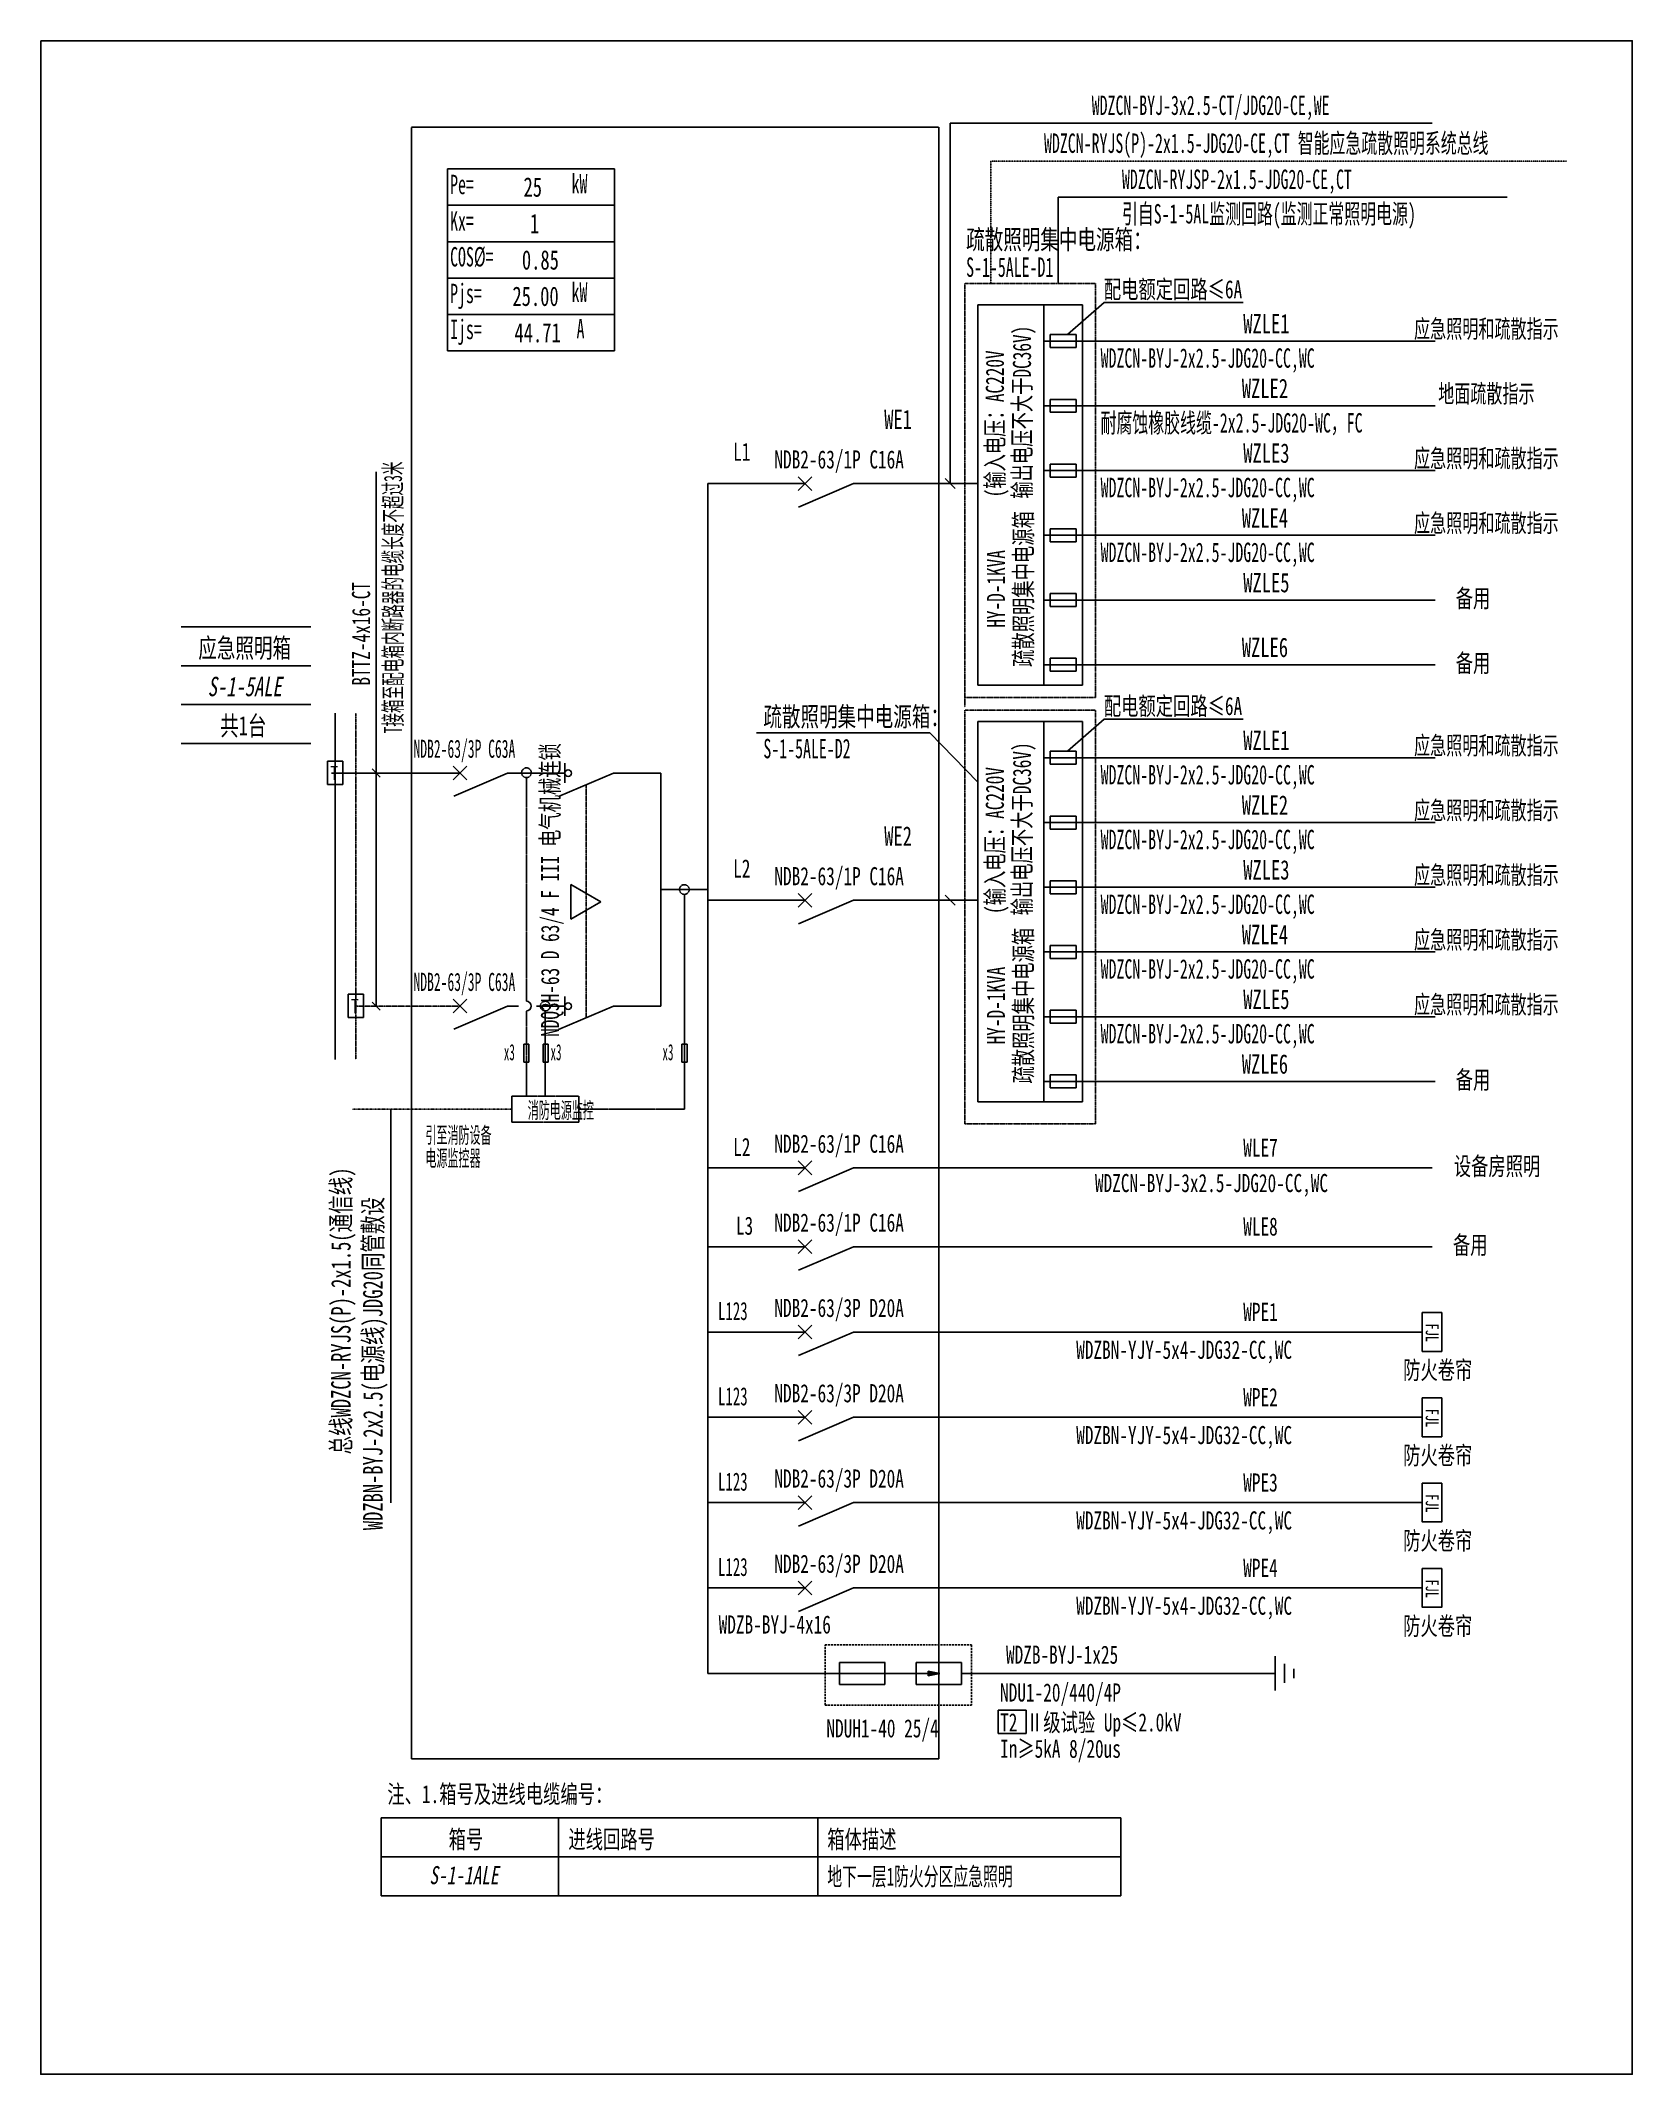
# Model space of a CAD drawing. Extents: x 230308 to 232330, y 371474 to 374058.
import ezdxf
from ezdxf.enums import TextEntityAlignment as Align

# ---------------------------------------------------------------- set-up
doc = ezdxf.new("R2010")
doc.units = 0
doc.header["$MEASUREMENT"] = 0
for name, pattern in [('_点划线L', [1.9, 1.5, -0.17, 0.06, -0.17]), ('_虚线S', [0.25, 0.125, -0.125]), ('DASH', [0.35, 0.25, -0.1]), ('DASHED', [0.75, 0.5, -0.25]), ('DASHED2', [0.375, 0.25, -0.125]), ('DIVIDE', [1.25, 0.5, -0.25, 0, -0.25, 0, -0.25])]:
    doc.linetypes.add(name, pattern=pattern)
for name, color, linetype in [('D_E_Eqpm(强电设备)', 100, 'Continuous'), ('D_E_Eqpm（强电设备）', 100, 'Continuous'), ('D_E_Text(强电文字)', 51, 'Continuous'), ('D_E_Text（强电文字）', 51, 'Continuous'), ('D_E_Wire(强电线缆)', 10, 'Continuous'), ('D_E_Wire（强电线缆）', 10, 'Continuous'), ('D_El_Wire（弱电线缆）', 10, 'Continuous'), ('D_T_TableDim（表格尺寸）', 255, 'Continuous'), ('DQ_Eqpm', 100, 'Continuous'), ('FL04GGFW_E72-配电箱系统图-塔楼部分$0$D_E_Eqpm（强电设备）', 100, 'Continuous'), ('FL09U293_E72-地下室配电箱系统图$0$D_E_Eqpm（强电设备）', 100, 'Continuous'), ('FL09U293_E72-地下室配电箱系统图$0$D_E_Text（强电文字）', 51, 'Continuous'), ('FL09U293_E72-地下室配电箱系统图$0$D_T_TableDim（表格尺寸）', 255, 'Continuous'), ('系统图', 220, 'Continuous')]:
    doc.layers.add(name, color=color, linetype=linetype)
doc.styles.add('FL09U293_E72-地下室配电箱系统图$0$FL04GGFW_E72-配电箱系统图-塔楼部分$0$电气', font='', dxfattribs={"width": 0.7})
doc.styles.add('FL09U293_E72-地下室配电箱系统图$0$FL04GGFW_E72-配电箱系统图-塔楼部分$0$电气箱', font='simhei.ttf', dxfattribs={"width": 0.8, "oblique": 10})
doc.styles.add('FL09U293_E72-地下室配电箱系统图$0$电气', font='', dxfattribs={"width": 0.7})
doc.styles.add('FL09U293_E72-地下室配电箱系统图$0$电气箱', font='simhei.ttf', dxfattribs={"width": 0.8, "oblique": 10})
doc.styles.add('HZ', font='', dxfattribs={"width": 0.7, "height": 400})
doc.styles.add('电气', font='', dxfattribs={"width": 0.7})
doc.styles.get('FL09U293_E72-地下室配电箱系统图$0$FL04GGFW_E72-配电箱系统图-塔楼部分$0$电气').set_extended_font_data('SimSun')
doc.styles.get('FL09U293_E72-地下室配电箱系统图$0$电气').set_extended_font_data('SimSun')
doc.styles.get('HZ').set_extended_font_data('SimSun')
doc.styles.get('电气').set_extended_font_data('SimSun')

msp = doc.modelspace()

# ---------------------------------------------------------------- linework, layer by layer
at = {"linetype": 'DASHED2', "ltscale": 10}
for p, q in [((231304.8, 372019.2, 0), (231490.7, 372019.2, 0)), ((231304.8, 371942.6, 0), (231304.8, 372019.2, 0)), ((231490.7, 372019.2, 0), (231490.7, 371942.6, 0)), ((231490.7, 371942.6, 0), (231304.8, 371942.6, 0))]:
    msp.add_line(p, q, dxfattribs=at)
at = {"layer": 'D_E_Eqpm(强电设备)'}
for p, q in [((231270.1, 373486, 0), (231287.6, 373503.5, 0)), ((231287.6, 373486, 0), (231270.1, 373503.5, 0)), ((231340.5, 373494.8, 0), (231270.9, 373464.9, 0)), ((230832, 373118.2, 0), (230849.4, 373135.7, 0)), ((230849.4, 373118.2, 0), (230832, 373135.7, 0)), ((230973.9, 373114.6, 0), (230973.9, 373139.3, 0)), ((231270.1, 372956.6, 0), (231287.6, 372974, 0)), ((231287.6, 372956.6, 0), (231270.1, 372974, 0)), ((231340.5, 372965.3, 0), (231270.9, 372935.5, 0)), ((230832, 372822.1, 0), (230849.4, 372839.5, 0)), ((230849.4, 372822.1, 0), (230832, 372839.5, 0)), ((230973.9, 372818.5, 0), (230973.9, 372843.1, 0)), ((231270.1, 372616.5, 0), (231287.6, 372634, 0)), ((231287.6, 372616.5, 0), (231270.1, 372634, 0)), ((231340.5, 372625.3, 0), (231270.9, 372595.4, 0)), ((231270.1, 372516.4, 0), (231287.6, 372533.8, 0)), ((231287.6, 372516.4, 0), (231270.1, 372533.8, 0)), ((231340.5, 372525.1, 0), (231270.9, 372495.3, 0)), ((231270.1, 372408, 0), (231287.6, 372425.4, 0)), ((231287.6, 372408, 0), (231270.1, 372425.4, 0)), ((231340.5, 372416.7, 0), (231270.9, 372386.9, 0)), ((231270.1, 372299.6, 0), (231287.6, 372317.1, 0)), ((231287.6, 372299.6, 0), (231270.1, 372317.1, 0)), ((231340.5, 372308.3, 0), (231270.9, 372278.5, 0)), ((231270.1, 372191.2, 0), (231287.6, 372208.7, 0)), ((231287.6, 372191.2, 0), (231270.1, 372208.7, 0)), ((231340.5, 372199.9, 0), (231270.9, 372170.1, 0)), ((231270.1, 372082.8, 0), (231287.6, 372100.3, 0)), ((231287.6, 372082.8, 0), (231270.1, 372100.3, 0)), ((231340.5, 372091.5, 0), (231270.9, 372061.7, 0)), ((231323, 371996.9, 0), (231380.8, 371996.9, 0)), ((231323, 371996.9, 0), (231323, 371968.9, 0)), ((231380.6, 371968.9, 0), (231380.6, 371996.9, 0)), ((231420.1, 371996.9, 0), (231478, 371996.9, 0)), ((231420.1, 371996.9, 0), (231420.1, 371968.9, 0)), ((231477.8, 371968.9, 0), (231477.8, 371996.9, 0)), ((231323, 371968.9, 0), (231380.6, 371968.9, 0)), ((231420.1, 371982.9, 0), (231396.8, 371982.9, 0)), ((231420.1, 371982.9, 0), (231450.1, 371982.9, 0)), ((231420.1, 371968.9, 0), (231477.8, 371968.9, 0)), ((231450.1, 371982.9, 0), (231435.6, 371985.9, 0)), ((231435.6, 371979.9, 0), (231435.6, 371985.9, 0)), ((231450.1, 371982.9, 0), (231435.6, 371979.9, 0))]:
    msp.add_line(p, q, dxfattribs=at)
for centre in [(230978.1, 373126.9, 0), (230978.1, 372830.8, 0)]:
    msp.add_circle(centre, 4.2, dxfattribs=at)
msp.add_solid([(231435.6, 371979.9, 0), (231450.1, 371982.9, 0), (231435.6, 371985.9, 0)], dxfattribs=at)
at = {"layer": 'D_E_Eqpm（强电设备）'}
for p, q in [((231498.7, 373238.8, 0), (231498.7, 373721.9, 0)), ((231498.7, 373721.9, 0), (231582.3, 373721.9, 0)), ((231582.3, 373721.9, 0), (231582.3, 373238.8, 0)), ((231582.3, 373238.8, 0), (231498.7, 373238.8, 0)), ((231498.7, 372709.3, 0), (231498.7, 373192.4, 0)), ((231498.7, 373192.4, 0), (231582.3, 373192.4, 0)), ((231582.3, 373192.4, 0), (231582.3, 372709.3, 0)), ((231035.6, 373126.9, 0), (230966, 373097.1, 0)), ((231019.5, 372963.4, 0), (230981.4, 372985.4, 0)), ((230981.4, 372985.4, 0), (230981.4, 372941.4, 0)), ((230981.4, 372941.4, 0), (231019.5, 372963.4, 0)), ((231035.6, 372830.8, 0), (230966, 372800.9, 0)), ((231582.3, 372709.3, 0), (231498.7, 372709.3, 0))]:
    msp.add_line(p, q, dxfattribs=at)
at = {"layer": 'D_E_Eqpm（强电设备）', "linetype": 'DASH'}
msp.add_line((231000.8, 372815.9, 0), (231000.8, 373112, 0), dxfattribs=at)
at = {"layer": 'D_E_Eqpm（强电设备）', "elevation": 0}
for points in [[(232087.8, 372441.4), (232087.8, 372392), (232063.2, 372392), (232063.2, 372441.4)], [(232087.8, 372333), (232087.8, 372283.7), (232063.2, 372283.7), (232063.2, 372333)], [(232087.8, 372224.6), (232087.8, 372175.3), (232063.2, 372175.3), (232063.2, 372224.6)], [(232087.8, 372116.2), (232087.8, 372066.9), (232063.2, 372066.9), (232063.2, 372116.2)]]:
    msp.add_lwpolyline(points, close=True, dxfattribs=at)
at = {"layer": 'D_E_Text(强电文字)', "color": 51}
for p, q in [((230734.3, 372830.8, 0), (230734.3, 373509.5, 0)), ((231437.7, 373177.9, 0), (231217.5, 373177.9, 0)), ((231498.7, 373115.4, 0), (231437.7, 373177.9, 0)), ((230729.1, 373132.1, 0), (230739.4, 373121.8, 0)), ((230729.1, 372835.9, 0), (230739.4, 372825.7, 0)), ((230752.9, 372699.8, 0), (230752.9, 372199.5, 0))]:
    msp.add_line(p, q, dxfattribs=at)
at = {"layer": 'D_E_Text（强电文字）'}
for p, q in [((231463.3, 373952.8, 0), (232075.9, 373952.8, 0)), ((231463.3, 373494.8, 0), (231463.3, 373952.8, 0)), ((230825, 373894.6, 0), (231037.1, 373894.6, 0)), ((230825, 373894.6, 0), (230825, 373663.3, 0)), ((231037.1, 373894.6, 0), (231037.1, 373663.3, 0)), ((230825, 373848.4, 0), (231037.1, 373848.4, 0)), ((230825, 373802.1, 0), (231037.1, 373802.1, 0)), ((230825, 373755.8, 0), (231037.1, 373755.8, 0)), ((231612.4, 373684, 0), (231659, 373724.8, 0)), ((231659, 373724.8, 0), (231835.8, 373724.8, 0)), ((230825, 373709.6, 0), (231037.1, 373709.6, 0)), ((230825, 373663.3, 0), (231037.1, 373663.3, 0)), ((231457, 373501.1, 0), (231469.6, 373488.5, 0)), ((231612.4, 373154.6, 0), (231659, 373195.3, 0)), ((231659, 373195.3, 0), (231835.8, 373195.3, 0)), ((231457, 372971.6, 0), (231469.6, 372959, 0)), ((231524.2, 371936.2, 0), (231560, 371936.2, 0)), ((231524.2, 371906.7, 0), (231524.2, 371936.2, 0)), ((231560, 371936.2, 0), (231560, 371906.7, 0)), ((231560, 371906.7, 0), (231524.2, 371906.7, 0))]:
    msp.add_line(p, q, dxfattribs=at)
at = {"layer": 'D_E_Wire(强电线缆)'}
for p, q in [((230682.1, 372762.9, 0), (230682.1, 373203.1, 0)), ((230677.4, 373126.9, 0), (230840.7, 373126.9, 0)), ((230901.1, 373126.9, 0), (230973.9, 373126.9, 0)), ((231035.6, 373126.9, 0), (231095.9, 373126.9, 0)), ((230901.1, 372830.8, 0), (230915, 372830.8, 0)), ((230937.9, 372830.8, 0), (230973.9, 372830.8, 0)), ((231035.6, 372830.8, 0), (231095.9, 372830.8, 0))]:
    msp.add_line(p, q, dxfattribs=at)
at = {"layer": 'D_E_Wire(强电线缆)', "linetype": 'DASH'}
for p, q in [((230708.4, 372762.9, 0), (230708.4, 373203.1, 0)), ((230708.4, 372830.8, 0), (230840.7, 372830.8, 0))]:
    msp.add_line(p, q, dxfattribs=at)
at = {"layer": 'D_E_Wire（强电线缆）', "color": 10}
for p, q in [((231600.5, 373858.8, 0), (231600.5, 373748.8, 0)), ((231600.5, 373858.8, 0), (232170.8, 373858.8, 0)), ((231582.3, 373675.8, 0), (232079.4, 373675.8, 0)), ((231582.3, 373593.5, 0), (232079.4, 373593.5, 0)), ((231582.3, 373511.3, 0), (232079.4, 373511.3, 0)), ((231582.3, 373429, 0), (232079.4, 373429, 0)), ((231582.3, 373346.7, 0), (232079.4, 373346.7, 0)), ((231582.3, 373264.5, 0), (232079.4, 373264.5, 0)), ((231582.3, 373146.3, 0), (232079.4, 373146.3, 0)), ((231582.3, 373064.1, 0), (232079.4, 373064.1, 0)), ((231582.3, 372981.8, 0), (232079.4, 372981.8, 0)), ((231582.3, 372899.6, 0), (232079.4, 372899.6, 0)), ((231582.3, 372817.3, 0), (232079.4, 372817.3, 0)), ((231582.3, 372735, 0), (232079.4, 372735, 0))]:
    msp.add_line(p, q, dxfattribs=at)
at = {"layer": 'D_E_Wire（强电线缆）'}
for p, q in [((231155.5, 371982.9, 0), (231155.5, 373494.8, 0)), ((231155.5, 373494.8, 0), (231278.8, 373494.8, 0)), ((231340.5, 373494.8, 0), (231498.7, 373494.8, 0)), ((231095.9, 373126.9, 0), (231095.9, 372830.8, 0)), ((231095.9, 372978.9, 0), (231155.5, 372978.9, 0)), ((231125.7, 372972.7, 0), (231125.7, 372699.8, 0)), ((231155.5, 372965.3, 0), (231278.8, 372965.3, 0)), ((231340.5, 372965.3, 0), (231498.7, 372965.3, 0)), ((230949, 372824.6, 0), (230949, 372716.3, 0)), ((230921.8, 372782.4, 0), (230928.3, 372782.4, 0)), ((230921.8, 372759.6, 0), (230921.8, 372782.4, 0)), ((230928.3, 372782.4, 0), (230928.3, 372759.6, 0)), ((230946.2, 372782.4, 0), (230952.7, 372782.4, 0)), ((230946.2, 372759.6, 0), (230946.2, 372782.4, 0)), ((230952.7, 372782.4, 0), (230952.7, 372759.6, 0)), ((231122.6, 372782.4, 0), (231129.1, 372782.4, 0)), ((231122.6, 372759.6, 0), (231122.6, 372782.4, 0)), ((231129.1, 372782.4, 0), (231129.1, 372759.6, 0)), ((230928.3, 372759.6, 0), (230921.8, 372759.6, 0)), ((230952.7, 372759.6, 0), (230946.2, 372759.6, 0)), ((231129.1, 372759.6, 0), (231122.6, 372759.6, 0)), ((231155.5, 372625.3, 0), (231278.8, 372625.3, 0)), ((231340.5, 372625.3, 0), (232075.9, 372625.3, 0)), ((231155.5, 372525.1, 0), (231278.8, 372525.1, 0)), ((231340.5, 372525.1, 0), (232075.9, 372525.1, 0)), ((231155.5, 372416.7, 0), (231278.8, 372416.7, 0)), ((231340.5, 372416.7, 0), (232063.2, 372416.7, 0)), ((231155.5, 372308.3, 0), (231278.8, 372308.3, 0)), ((231340.5, 372308.3, 0), (232063.2, 372308.3, 0)), ((231155.5, 372199.9, 0), (231278.8, 372199.9, 0)), ((231340.5, 372199.9, 0), (232063.2, 372199.9, 0)), ((231155.5, 372091.5, 0), (231278.8, 372091.5, 0)), ((231340.5, 372091.5, 0), (232063.2, 372091.5, 0)), ((231876.1, 371961, 0), (231876.1, 372004.9, 0)), ((231888, 371970.9, 0), (231888, 371994.9, 0)), ((231155.5, 371982.9, 0), (231396.8, 371982.9, 0)), ((231477.8, 371982.9, 0), (231876.1, 371982.9, 0)), ((231900, 371976.9, 0), (231900, 371988.9, 0))]:
    msp.add_line(p, q, dxfattribs=at)
at = {"layer": 'D_E_Wire（强电线缆）', "linetype": '_点划线L'}
for p, q in [((230925.1, 372837, 0), (230925.1, 373121.1, 0)), ((230925.1, 372716.3, 0), (230925.1, 372824.6, 0)), ((230906.4, 372716.3, 0), (230991.6, 372716.3, 0)), ((230906.4, 372683.4, 0), (230906.4, 372716.3, 0)), ((230991.6, 372716.3, 0), (230991.6, 372683.4, 0)), ((231125.7, 372699.8, 0), (230991.6, 372699.8, 0)), ((230991.6, 372683.4, 0), (230906.4, 372683.4, 0))]:
    msp.add_line(p, q, dxfattribs=at)
at = {"layer": 'D_E_Wire（强电线缆）', "linetype": '_虚线S'}
msp.add_line((230703.7, 372699.8, 0), (230906.4, 372699.8, 0), dxfattribs=at)
at = {"layer": 'D_E_Wire（强电线缆）', "linetype": '_点划线L'}
for centre in [(230925.1, 373127.3, 0), (231125.7, 372978.9, 0), (230949, 372830.8, 0)]:
    msp.add_circle(centre, 6.17, dxfattribs=at)
at = {"layer": 'D_E_Wire（强电线缆）'}
msp.add_arc((230925.1, 372830.8, 0), 6.17, 270, 90, dxfattribs=at)
at = {"layer": 'D_El_Wire（弱电线缆）', "color": 200, "linetype": 'DIVIDE'}
for q in [(232246.3, 373904.5, 0), (231515.1, 373748.8, 0)]:
    msp.add_line((231515.1, 373904.5, 0), q, dxfattribs=at)
at = {"layer": 'D_T_TableDim（表格尺寸）', "linetype": 'DASHED'}
for p, q in [((230779.2, 371874.4, 0), (230779.2, 373947.7, 0)), ((230779.2, 373947.7, 0), (231449.1, 373947.7, 0)), ((231449.1, 373947.7, 0), (231449.1, 371874.4, 0)), ((231449.1, 371874.4, 0), (230779.2, 371874.4, 0))]:
    msp.add_line(p, q, dxfattribs=at)
at = {"layer": 'D_T_TableDim（表格尺寸）', "linetype": 'DASH'}
for p, q in [((231648.1, 373748.8, 0), (231482.2, 373748.8, 0)), ((231482.2, 373748.8, 0), (231482.2, 373210.6, 0)), ((231648.1, 373223, 0), (231648.1, 373748.8, 0)), ((231482.2, 373223, 0), (231648.1, 373223, 0)), ((231648.1, 373207, 0), (231482.2, 373207, 0)), ((231482.2, 373207, 0), (231482.2, 372681.2, 0)), ((231648.1, 372681.2, 0), (231648.1, 373207, 0)), ((231482.2, 372681.2, 0), (231648.1, 372681.2, 0))]:
    msp.add_line(p, q, dxfattribs=at)
at = {"layer": 'DQ_Eqpm'}
for p, q in [((230691.9, 373142, 0), (230672.2, 373142, 0)), ((230672.2, 373142, 0), (230672.2, 373112.4, 0)), ((230691.9, 373112.4, 0), (230691.9, 373142, 0)), ((230672.2, 373112.4, 0), (230691.9, 373112.4, 0)), ((230718.2, 372845.9, 0), (230698.5, 372845.9, 0)), ((230698.5, 372845.9, 0), (230698.5, 372816.3, 0)), ((230718.2, 372816.3, 0), (230718.2, 372845.9, 0)), ((230698.5, 372816.3, 0), (230718.2, 372816.3, 0))]:
    msp.add_line(p, q, dxfattribs=at)
at = {"layer": 'FL04GGFW_E72-配电箱系统图-塔楼部分$0$D_E_Eqpm（强电设备）'}
for p, q in [((231582.2, 373238.8, 0), (231582.3, 373721.9, 0)), ((231582.3, 373721.9, 0), (231631.6, 373721.9, 0)), ((231631.6, 373721.9, 0), (231631.6, 373238.8, 0)), ((231590.5, 373684, 0), (231623.4, 373684, 0)), ((231590.5, 373684, 0), (231590.5, 373684, 0)), ((231590.5, 373684, 0), (231590.5, 373667.6, 0)), ((231590.5, 373667.6, 0), (231590.5, 373684, 0)), ((231623.4, 373684, 0), (231623.4, 373667.6, 0)), ((231590.5, 373667.6, 0), (231623.4, 373667.6, 0)), ((231590.5, 373667.6, 0), (231590.5, 373667.6, 0)), ((231590.5, 373601.7, 0), (231623.4, 373601.7, 0)), ((231590.5, 373601.7, 0), (231590.5, 373601.7, 0)), ((231590.5, 373601.7, 0), (231590.5, 373585.3, 0)), ((231590.5, 373585.3, 0), (231590.5, 373601.7, 0)), ((231623.4, 373601.7, 0), (231623.4, 373585.3, 0)), ((231590.5, 373585.3, 0), (231623.4, 373585.3, 0)), ((231590.5, 373585.3, 0), (231590.5, 373585.3, 0)), ((231590.5, 373519.5, 0), (231623.4, 373519.5, 0)), ((231590.5, 373519.5, 0), (231590.5, 373519.5, 0)), ((231590.5, 373519.5, 0), (231590.5, 373503, 0)), ((231590.5, 373503, 0), (231590.5, 373519.5, 0)), ((231623.4, 373519.5, 0), (231623.4, 373503, 0)), ((231590.5, 373503, 0), (231623.4, 373503, 0)), ((231590.5, 373503, 0), (231590.5, 373503, 0)), ((231590.5, 373437.2, 0), (231623.4, 373437.2, 0)), ((231590.5, 373437.2, 0), (231590.5, 373437.2, 0)), ((231590.5, 373437.2, 0), (231590.5, 373420.8, 0)), ((231590.5, 373420.8, 0), (231590.5, 373437.2, 0)), ((231590.5, 373420.8, 0), (231623.4, 373420.8, 0)), ((231590.5, 373420.8, 0), (231590.5, 373420.8, 0)), ((231623.4, 373437.2, 0), (231623.4, 373420.8, 0)), ((231590.5, 373355, 0), (231623.4, 373355, 0)), ((231590.5, 373355, 0), (231590.5, 373355, 0)), ((231590.5, 373355, 0), (231590.5, 373338.5, 0)), ((231590.5, 373338.5, 0), (231590.5, 373355, 0)), ((231590.5, 373338.5, 0), (231623.4, 373338.5, 0)), ((231590.5, 373338.5, 0), (231590.5, 373338.5, 0)), ((231623.4, 373355, 0), (231623.4, 373338.5, 0)), ((231590.5, 373272.7, 0), (231623.4, 373272.7, 0)), ((231590.5, 373272.7, 0), (231590.5, 373272.7, 0)), ((231590.5, 373272.7, 0), (231590.5, 373256.3, 0)), ((231590.5, 373256.3, 0), (231590.5, 373272.7, 0)), ((231623.4, 373272.7, 0), (231623.4, 373256.3, 0)), ((231631.6, 373238.8, 0), (231582.2, 373238.8, 0)), ((231590.5, 373256.3, 0), (231623.4, 373256.3, 0)), ((231590.5, 373256.3, 0), (231590.5, 373256.3, 0)), ((231582.2, 372709.3, 0), (231582.3, 373192.4, 0)), ((231582.3, 373192.4, 0), (231631.6, 373192.4, 0)), ((231631.6, 373192.4, 0), (231631.6, 372709.3, 0)), ((231590.5, 373154.6, 0), (231623.4, 373154.6, 0)), ((231590.5, 373154.6, 0), (231590.5, 373154.6, 0)), ((231590.5, 373154.6, 0), (231590.5, 373138.1, 0)), ((231590.5, 373138.1, 0), (231590.5, 373154.6, 0)), ((231590.5, 373138.1, 0), (231623.4, 373138.1, 0)), ((231590.5, 373138.1, 0), (231590.5, 373138.1, 0)), ((231623.4, 373154.6, 0), (231623.4, 373138.1, 0)), ((231590.5, 373072.3, 0), (231623.4, 373072.3, 0)), ((231590.5, 373072.3, 0), (231590.5, 373072.3, 0)), ((231590.5, 373072.3, 0), (231590.5, 373055.8, 0)), ((231590.5, 373055.8, 0), (231590.5, 373072.3, 0)), ((231590.5, 373055.8, 0), (231623.4, 373055.8, 0)), ((231590.5, 373055.8, 0), (231590.5, 373055.8, 0)), ((231623.4, 373072.3, 0), (231623.4, 373055.8, 0)), ((231590.5, 372990, 0), (231623.4, 372990, 0)), ((231590.5, 372990, 0), (231590.5, 372990, 0)), ((231590.5, 372990, 0), (231590.5, 372973.6, 0)), ((231590.5, 372973.6, 0), (231590.5, 372990, 0)), ((231623.4, 372990, 0), (231623.4, 372973.6, 0)), ((231590.5, 372973.6, 0), (231623.4, 372973.6, 0)), ((231590.5, 372973.6, 0), (231590.5, 372973.6, 0)), ((231590.5, 372907.8, 0), (231623.4, 372907.8, 0)), ((231590.5, 372907.8, 0), (231590.5, 372907.8, 0)), ((231590.5, 372907.8, 0), (231590.5, 372891.3, 0)), ((231590.5, 372891.3, 0), (231590.5, 372907.8, 0)), ((231623.4, 372907.8, 0), (231623.4, 372891.3, 0)), ((231590.5, 372891.3, 0), (231623.4, 372891.3, 0)), ((231590.5, 372891.3, 0), (231590.5, 372891.3, 0)), ((231590.5, 372825.5, 0), (231623.4, 372825.5, 0)), ((231590.5, 372825.5, 0), (231590.5, 372825.5, 0)), ((231590.5, 372825.5, 0), (231590.5, 372809.1, 0)), ((231590.5, 372809.1, 0), (231590.5, 372825.5, 0)), ((231623.4, 372825.5, 0), (231623.4, 372809.1, 0)), ((231590.5, 372809.1, 0), (231623.4, 372809.1, 0)), ((231590.5, 372809.1, 0), (231590.5, 372809.1, 0)), ((231590.5, 372743.3, 0), (231623.4, 372743.3, 0)), ((231590.5, 372743.3, 0), (231590.5, 372743.3, 0)), ((231590.5, 372743.3, 0), (231590.5, 372726.8, 0)), ((231590.5, 372726.8, 0), (231590.5, 372743.3, 0)), ((231623.4, 372743.3, 0), (231623.4, 372726.8, 0)), ((231590.5, 372726.8, 0), (231623.4, 372726.8, 0)), ((231590.5, 372726.8, 0), (231590.5, 372726.8, 0)), ((231631.6, 372709.3, 0), (231582.2, 372709.3, 0))]:
    msp.add_line(p, q, dxfattribs=at)
at = {"layer": 'FL09U293_E72-地下室配电箱系统图$0$D_E_Eqpm（强电设备）'}
for p, q in [((230901.1, 373126.9, 0), (230832.8, 373097.6, 0)), ((230901.1, 372830.8, 0), (230832.8, 372801.5, 0))]:
    msp.add_line(p, q, dxfattribs=at)
at = {"layer": 'FL09U293_E72-地下室配电箱系统图$0$D_T_TableDim（表格尺寸）'}
for p, q in [((230486.6, 373312.7, 0), (230651.1, 373312.7, 0)), ((230486.6, 373263.3, 0), (230651.1, 373263.3, 0)), ((230486.6, 373214, 0), (230651.1, 373214, 0)), ((230486.6, 373164.6, 0), (230651.1, 373164.6, 0))]:
    msp.add_line(p, q, dxfattribs=at)
at = {"layer": 'FL09U293_E72-地下室配电箱系统图$0$D_T_TableDim（表格尺寸）', "ltscale": 3.5}
for p, q in [((230740.7, 371799.2, 0), (231680.4, 371799.2, 0)), ((230740.7, 371799.2, 0), (230740.7, 371700.5, 0)), ((230965.9, 371799.2, 0), (230965.9, 371700.5, 0)), ((231295.3, 371799.2, 0), (231295.3, 371700.5, 0)), ((231680.4, 371799.2, 0), (231680.4, 371700.5, 0)), ((230740.7, 371749.8, 0), (231680.4, 371749.8, 0)), ((230740.7, 371749.8, 0), (231680.4, 371749.8, 0)), ((230740.7, 371700.5, 0), (231680.4, 371700.5, 0))]:
    msp.add_line(p, q, dxfattribs=at)
at = {"layer": '系统图', "ltscale": 9973.992009}
msp.add_lwpolyline([(230308, 374057.5), (232330, 374057.5), (232330, 371473.5), (230308, 371473.5)], close=True, dxfattribs=at)

# ---------------------------------------------------------------- texts
at = {"layer": 'D_E_Eqpm（强电设备）', "color": 51, "style": '电气', "width": 0.7}
for p in [(232075.7, 372415.7, 0), (232075.7, 372307.3, 0), (232075.7, 372198.9, 0), (232075.7, 372090.5, 0)]:
    msp.add_text('FJL', height=16.45, rotation=270, dxfattribs=at).set_placement(p, align=Align.MIDDLE)
at = {"layer": 'D_E_Text(强电文字)', "color": 51, "style": '电气'}
for s, height, width, p in [('疏散照明集中电源箱：', 24.68, 0.7, (231483.7, 373792.5, 0)), ('L1', 23.03, 0.7, (231187.7, 373523.7, 0)), ('NDB2-63/1P C16A', 23.032, 0.7, (231240.1, 373513.9, 0)), ('备用', 23.03, 0.7, (232105.7, 373337.4, 0)), ('备用', 23.03, 0.7, (232105.7, 373255.2, 0)), ('疏散照明集中电源箱：', 24.68, 0.7, (231226.1, 373186.3, 0)), ('L2', 23.03, 0.7, (231187.7, 372994.2, 0)), ('NDB2-63/1P C16A', 23.032, 0.7, (231240.1, 372984.4, 0)), ('备用', 23.03, 0.7, (232105.7, 372725.7, 0)), ('NDB2-63/1P C16A', 23.032, 0.7, (231240.1, 372644.4, 0)), ('L2', 23.03, 0.7, (231187.7, 372640.3, 0)), ('WLE7', 23.03, 0.7, (231835.7, 372639.4, 0)), ('设备房照明', 23.03, 0.7, (232103.2, 372615.9, 0)), ('WDZCN-BYJ-3x2.5-JDG20-CC,WC ', 23.032, 0.7, (231647.3, 372594.5, 0)), ('L3', 23.03, 0.7, (231191.2, 372540.3, 0)), ('NDB2-63/1P C16A', 23.032, 0.7, (231240.1, 372544.2, 0)), ('WLE8', 23.03, 0.7, (231835.7, 372539.2, 0)), ('备用', 23.03, 0.7, (232102.1, 372515.8, 0)), ('NDB2-63/3P D20A', 23.032, 0.7, (231240.1, 372435.8, 0)), ('L123', 23.03, 0.6, (231168.5, 372431.9, 0)), ('WPE1', 23.03, 0.7, (231835.7, 372430.8, 0)), ('WDZBN-YJY-5x4-JDG32-CC,WC ', 23.032, 0.7, (231623.5, 372382.6, 0)), ('防火卷帘', 23.03, 0.7, (232038.8, 372356.9, 0)), ('L123', 23.03, 0.6, (231168.5, 372323.5, 0)), ('NDB2-63/3P D20A', 23.032, 0.7, (231240.1, 372327.4, 0)), ('WPE2', 23.03, 0.7, (231835.7, 372322.4, 0)), ('WDZBN-YJY-5x4-JDG32-CC,WC ', 23.032, 0.7, (231623.5, 372274.2, 0)), ('防火卷帘', 23.03, 0.7, (232038.8, 372248.5, 0)), ('L123', 23.03, 0.6, (231168.5, 372215.1, 0)), ('NDB2-63/3P D20A', 23.032, 0.7, (231240.1, 372219, 0)), ('WPE3', 23.03, 0.7, (231835.7, 372214, 0)), ('WDZBN-YJY-5x4-JDG32-CC,WC ', 23.032, 0.7, (231623.5, 372165.8, 0)), ('防火卷帘', 23.03, 0.7, (232038.8, 372140.1, 0)), ('L123', 23.03, 0.6, (231168.5, 372106.7, 0)), ('NDB2-63/3P D20A', 23.032, 0.7, (231240.1, 372110.7, 0)), ('WPE4', 23.03, 0.7, (231835.7, 372105.6, 0)), ('WDZBN-YJY-5x4-JDG32-CC,WC ', 23.032, 0.7, (231623.5, 372057.4, 0)), ('防火卷帘', 23.03, 0.7, (232038.8, 372031.7, 0))]:
    msp.add_text(s, height=height, dxfattribs=dict(at, width=width)).set_placement(p)
at = {"layer": 'D_E_Text(强电文字)', "color": 51, "style": '电气', "width": 0.65}
for s, p in [('应急照明和疏散指示', (232144.6, 373691.8, 0)), ('地面疏散指示', (232144.6, 373609.6, 0)), ('应急照明和疏散指示', (232144.6, 373527.3, 0)), ('应急照明和疏散指示', (232144.6, 373445, 0)), ('应急照明和疏散指示', (232144.6, 373162.4, 0)), ('应急照明和疏散指示', (232144.6, 373080.1, 0)), ('应急照明和疏散指示', (232144.6, 372997.9, 0)), ('应急照明和疏散指示', (232144.6, 372915.6, 0)), ('应急照明和疏散指示', (232144.6, 372833.3, 0))]:
    msp.add_text(s, height=23.03, dxfattribs=at).set_placement(p, align=Align.MIDDLE)
at = {"layer": 'D_E_Text(强电文字)', "color": 51, "style": '电气'}
for s, width, p in [('T接箱至配电箱内断路器的电缆长度不超过3米', 0.55, (230767, 373177.3, 0)), ('BTTZ-4x16-CT', 0.7, (230726.5, 373238, 0))]:
    msp.add_text(s, height=23.032, rotation=90, dxfattribs=dict(at, width=width)).set_placement(p)
at = {"layer": 'D_E_Text(强电文字)', "style": 'FL09U293_E72-地下室配电箱系统图$0$FL04GGFW_E72-配电箱系统图-塔楼部分$0$电气', "width": 0.7}
for s, p in [('应急照明箱', (230567.2, 373286.3, 0)), ('共1台', (230565.4, 373187.6, 0))]:
    msp.add_text(s, height=24.68, dxfattribs=at).set_placement(p, align=Align.MIDDLE)
at = {"layer": 'D_E_Text(强电文字)', "style": 'FL09U293_E72-地下室配电箱系统图$0$FL04GGFW_E72-配电箱系统图-塔楼部分$0$电气箱', "oblique": 10, "width": 0.7}
msp.add_text('S-1-5ALE', height=24.68, dxfattribs=at).set_placement((230567.2, 373236.9, 0), align=Align.MIDDLE)
at = {"layer": 'D_E_Text(强电文字)', "style": '电气', "width": 0.7}
for s, p in [('WDZB-BYJ-4x16', (231169.3, 372033.6, 0)), ('WDZB-BYJ-1x25', (231534.3, 371995.2, 0)), ('NDU1-20/440/4P', (231526.8, 371947.2, 0)), ('T2 Ⅱ级试验 Up≤2.0kV ', (231526.8, 371909.2, 0)), ('In≥5kA 8/20us', (231526.8, 371875.7, 0))]:
    msp.add_text(s, height=23.032, dxfattribs=at).set_placement(p)
at = {"layer": 'D_E_Text（强电文字）', "style": '电气'}
for s, height, width, p in [('WDZCN-BYJ-3x2.5-CT/JDG20-CE,WE', 24.678, 0.6, (231643.2, 373963.1, 0)), ('25', 24.68, 0.7, (230921.4, 373859.2, 0)), ('1', 24.7, 0.7, (230929.6, 373812.9, 0)), (' 0.85', 24.68, 0.7, (230907.6, 373766.6, 0)), ('WZLE1', 24.68, 0.7, (231835.7, 373685.6, 0)), ('WDZCN-BYJ-2x2.5-JDG20-CC,WC', 24.678, 0.6, (231654.5, 373641.9, 0)), ('WZLE2', 24.68, 0.7, (231833.9, 373603.3, 0)), ('WE1', 24.68, 0.7, (231379.6, 373564, 0)), ('耐腐蚀橡胶线缆-2x2.5-JDG20-WC，FC', 24.678, 0.6, (231654.5, 373559.6, 0)), ('WZLE3', 24.68, 0.7, (231835.7, 373521.1, 0)), ('WDZCN-BYJ-2x2.5-JDG20-CC,WC', 24.678, 0.6, (231654.5, 373477.4, 0)), ('WZLE4', 24.68, 0.7, (231833.9, 373438.8, 0)), ('WDZCN-BYJ-2x2.5-JDG20-CC,WC', 24.678, 0.6, (231654.5, 373395.1, 0)), ('WZLE5', 24.68, 0.7, (231835.7, 373356.6, 0)), ('WZLE6', 24.68, 0.7, (231833.9, 373274.3, 0)), ('WZLE1', 24.68, 0.7, (231835.7, 373156.2, 0)), ('WDZCN-BYJ-2x2.5-JDG20-CC,WC', 24.678, 0.6, (231654.5, 373112.4, 0)), ('WZLE2', 24.68, 0.7, (231833.9, 373073.9, 0)), ('WE2', 24.68, 0.7, (231379.6, 373034.5, 0)), ('WDZCN-BYJ-2x2.5-JDG20-CC,WC', 24.678, 0.6, (231654.5, 373030.2, 0)), ('WZLE3', 24.68, 0.7, (231835.7, 372991.6, 0)), ('WDZCN-BYJ-2x2.5-JDG20-CC,WC', 24.678, 0.6, (231654.5, 372947.9, 0)), ('WZLE4', 24.68, 0.7, (231833.9, 372909.4, 0)), ('WDZCN-BYJ-2x2.5-JDG20-CC,WC', 24.678, 0.6, (231654.5, 372865.7, 0)), ('WZLE5', 24.68, 0.7, (231835.7, 372827.1, 0)), ('WDZCN-BYJ-2x2.5-JDG20-CC,WC', 24.678, 0.6, (231654.5, 372783.4, 0)), ('WZLE6', 24.68, 0.7, (231833.9, 372744.9, 0))]:
    msp.add_text(s, height=height, dxfattribs=dict(at, width=width)).set_placement(p)
at = {"layer": 'D_E_Text（强电文字）', "color": 51, "style": '电气', "width": 0.6}
for s, p in [('WDZCN-RYJS(P)-2x1.5-JDG20-CE,CT 智能应急疏散照明系统总线', (231582.6, 373914.9, 0)), ('WDZCN-RYJSP-2x1.5-JDG20-CE,CT', (231681.6, 373869.1, 0)), ('引自S-1-5AL监测回路(监测正常照明电源)', (231681.6, 373825.2, 0)), ('S-1-5ALE-D1', (231483.7, 373757.4, 0)), ('S-1-5ALE-D2', (231226.1, 373145.7, 0))]:
    msp.add_text(s, height=24.678, dxfattribs=at).set_placement(p)
at = {"layer": 'D_E_Text（强电文字）', "linetype": 'Continuous', "style": '电气', "width": 0.6}
for s, height, p in [('Pe=', 24.68, (230828.1, 373862.5, 0)), ('kW', 24.68, (230982.4, 373863.4, 0)), ('Kx=', 24.68, (230828.1, 373816.1, 0)), ('COS%%C=', 24.68, (230828.1, 373770.6, 0)), ('Pjs=', 24.68, (230828.1, 373724, 0)), ('kW', 24.68, (230982.4, 373725.6, 0)), ('Ijs=', 24.68, (230828.1, 373678.3, 0)), ('A', 24.7, (230988.8, 373679.3, 0))]:
    msp.add_text(s, height=height, dxfattribs=at).set_placement(p)
at = {"layer": 'D_E_Text（强电文字）', "style": '电气'}
for s, height, width, p in [('配电额定回路≤6A', 23.03, 0.7, (231746.5, 373742.1, 0)), ('配电额定回路≤6A', 23.03, 0.7, (231746.5, 373212.6, 0)), ('NDB2-63/3P C63A', 23.032, 0.55, (230846.3, 373155.9, 0)), ('NDB2-63/3P C63A', 23.032, 0.55, (230846.3, 372859.7, 0))]:
    msp.add_text(s, height=height, dxfattribs=dict(at, width=width)).set_placement(p, align=Align.MIDDLE)
at = {"layer": 'D_E_Text（强电文字）', "color": 6, "style": '电气', "width": 0.7}
for s, p in [('25.00', (230907.3, 373720.4, 0)), ('44.71', (230909.9, 373674.1, 0))]:
    msp.add_text(s, height=24.68, dxfattribs=at).set_placement(p)
at = {"layer": 'D_E_Text（强电文字）', "color": 51, "style": '电气', "width": 0.7}
for s, height, p in [('输出电压不大于DC36V)', 23.032, (231555.9, 373585.4, 0)), ('(输入电压：AC220V', 23.032, (231521.5, 373570.6, 0)), ('疏散照明集中电源箱', 23.03, (231555.9, 373360.7, 0)), ('HY-D-1KVA', 23.03, (231521.5, 373360.9, 0)), ('输出电压不大于DC36V)', 23.032, (231555.9, 373056, 0)), ('(输入电压：AC220V', 23.032, (231521.5, 373041.2, 0)), ('疏散照明集中电源箱', 23.03, (231555.9, 372831.3, 0)), ('HY-D-1KVA', 23.03, (231521.5, 372831.5, 0))]:
    msp.add_text(s, height=height, rotation=90, dxfattribs=at).set_placement(p, align=Align.MIDDLE)
at = {"layer": 'D_E_Text（强电文字）', "style": '电气', "width": 0.7}
msp.add_text('NDQ3H-63 D 63/4 F III 电气机械连锁', height=23.032, rotation=90, dxfattribs=at).set_placement((230956.2, 372978.3, 0), align=Align.MIDDLE)
for s, p in [('总线WDZCN-RYJS(P)-2x1.5(通信线)', (230701.7, 372261.1)), ('WDZBN-BYJ-2x2.5(电源线)JDG20同管敷设', (230742.3, 372164.9))]:
    msp.add_text(s, height=24.678, rotation=90, dxfattribs=at).set_placement(p)
at = {"layer": 'D_E_Text（强电文字）', "color": 51, "true_color": 0xffff7f, "style": '电气', "width": 0.7}
msp.add_text('NDUH1-40 25/4', height=23.032, dxfattribs=at).set_placement((231306.2, 371901.6, 0))
at = {"layer": 'D_E_Wire（强电线缆）', "color": 51, "linetype": 'Continuous', "style": 'HZ', "width": 0.5}
for s, p in [('x3', (230896.4, 372762, 0)), ('x3', (230955.7, 372762, 0)), ('x3', (231097.9, 372762, 0)), ('消防电源监控', (230926.7, 372688.2, 0)), ('引至消防设备', (230796.7, 372656.7, 0)), ('电源监控器', (230796.7, 372627.3, 0))]:
    msp.add_text(s, height=20.56, dxfattribs=at).set_placement(p)
at = {"layer": 'DQ_Eqpm', "color": 51, "style": '电气', "width": 0.8}
for p in [(230676, 373117.9, 0), (230702.3, 372821.8, 0)]:
    msp.add_text('T', height=18.1, dxfattribs=at).set_placement(p)
at = {"layer": 'FL09U293_E72-地下室配电箱系统图$0$D_E_Text（强电文字）', "style": 'FL09U293_E72-地下室配电箱系统图$0$电气'}
for s, height, width, p in [('注、1.箱号及进线电缆编号：', 23.032, 0.7, (230748.4, 371818.1, 0)), ('箱号', 23.03, 0.7, (230826.3, 371760.6, 0)), ('进线回路号', 23.03, 0.7, (230978.4, 371760.6, 0)), ('箱体描述', 23.03, 0.7, (231307.3, 371760.6, 0)), ('地下一层1防火分区应急照明', 23.032, 0.6, (231307.3, 371713.4, 0))]:
    msp.add_text(s, height=height, dxfattribs=dict(at, width=width)).set_placement(p)
at = {"layer": 'FL09U293_E72-地下室配电箱系统图$0$D_E_Text（强电文字）', "style": 'FL09U293_E72-地下室配电箱系统图$0$电气箱', "oblique": 10, "width": 0.7}
msp.add_text('S-1-1ALE', height=23.03, dxfattribs=at).set_placement((230845.7, 371726.6, 0), align=Align.MIDDLE)

doc.saveas('drawing.dxf')
